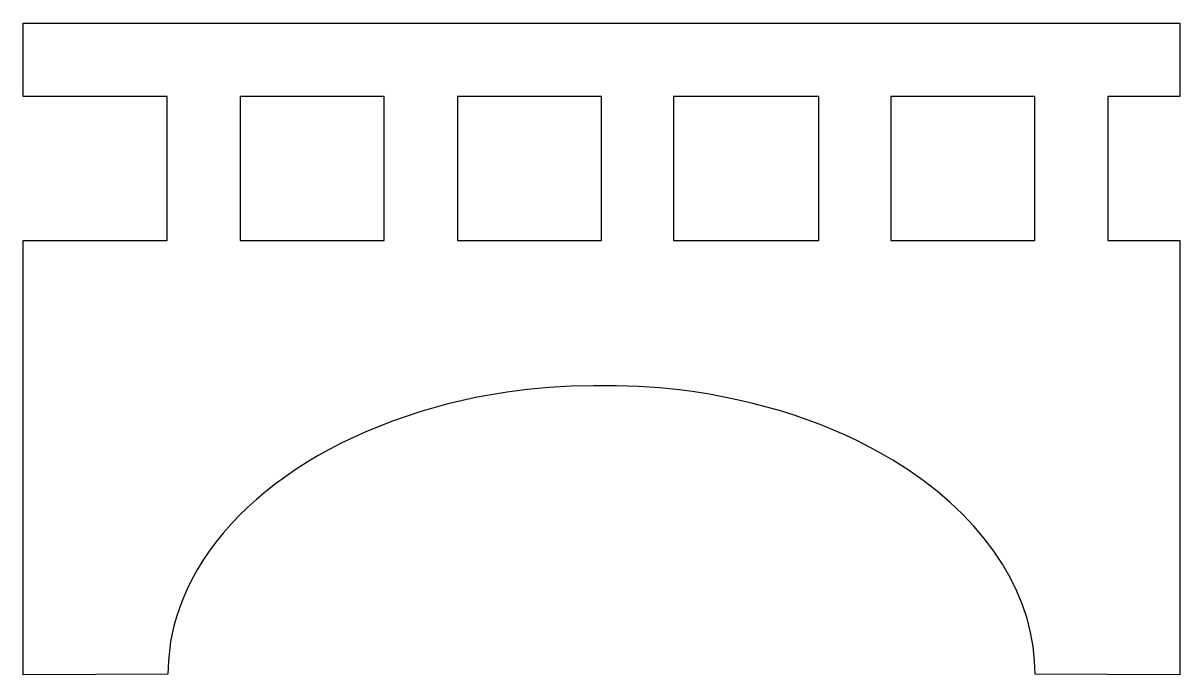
# Model space of a CAD drawing. Extents: x 78.2 to 114.9, y -87.3 to -48.6.
# Drawn here: x 97.447 to 100.904, y -69.19 to -67.243 of the extents above; entities that cross this region are included whole.
import ezdxf

# ---------------------------------------------------------------- set-up
doc = ezdxf.new("R2010")
doc.units = 0
doc.layers.add('BLACK', color=7, linetype='CONTINUOUS')

msp = doc.modelspace()

# ---------------------------------------------------------------- linework, layer by layer
at = {"layer": 'BLACK', "linetype": 'CONTINUOUS'}
for p, q in [((97.447258, -67.461875), (97.447258, -67.243153)), ((97.447258, -67.243153), (100.90448, -67.243153)), ((100.90448, -67.243153), (100.90448, -67.461875)), ((97.877647, -67.461875), (97.447258, -67.461875)), ((97.877647, -67.892264), (97.877647, -67.461875)), ((98.526758, -67.461875), (98.096369, -67.461875)), ((98.096369, -67.461875), (98.096369, -67.892264)), ((98.526758, -67.892264), (98.526758, -67.461875)), ((99.175869, -67.461875), (98.74548, -67.461875)), ((98.74548, -67.461875), (98.74548, -67.892264)), ((99.175869, -67.892264), (99.175869, -67.461875)), ((99.82498, -67.461875), (99.391063, -67.461875)), ((99.391063, -67.461875), (99.391063, -67.892264)), ((99.82498, -67.892264), (99.82498, -67.461875)), ((100.470563, -67.461875), (100.040175, -67.461875)), ((100.040175, -67.461875), (100.040175, -67.892264)), ((100.470563, -67.892264), (100.470563, -67.461875)), ((100.90448, -67.461875), (100.689286, -67.461875)), ((100.689286, -67.461875), (100.689286, -67.892264)), ((97.447258, -69.190486), (97.447258, -67.892264)), ((97.447258, -67.892264), (97.877647, -67.892264)), ((98.096369, -67.892264), (98.526758, -67.892264)), ((98.74548, -67.892264), (99.175869, -67.892264)), ((99.391063, -67.892264), (99.82498, -67.892264)), ((100.040175, -67.892264), (100.470563, -67.892264)), ((100.689286, -67.892264), (100.90448, -67.892264)), ((100.90448, -67.892264), (100.90448, -69.190486)), ((98.893647, -68.345583), (98.803979, -68.361187)), ((98.954006, -68.337931), (98.893647, -68.345583)), ((99.018277, -68.332183), (98.954006, -68.337931)), ((99.085077, -68.328363), (99.018277, -68.332183)), ((99.153027, -68.326489), (99.085077, -68.328363)), ((99.220745, -68.326584), (99.153027, -68.326489)), ((99.286851, -68.328667), (99.220745, -68.326584)), ((99.349963, -68.332759), (99.286851, -68.328667)), ((99.408702, -68.338881), (99.349963, -68.332759)), ((99.453999, -68.345102), (99.408702, -68.338881)), ((99.498601, -68.352255), (99.453999, -68.345102)), ((98.716913, -68.380897), (98.632702, -68.404547)), ((98.803979, -68.361187), (98.716913, -68.380897)), ((99.542503, -68.360337), (99.498601, -68.352255)), ((99.585698, -68.369346), (99.542503, -68.360337)), ((99.628176, -68.379279), (99.585698, -68.369346)), ((99.669933, -68.390133), (99.628176, -68.379279)), ((98.632702, -68.404547), (98.551601, -68.43197)), ((99.71096, -68.401906), (99.669933, -68.390133)), ((99.751249, -68.414596), (99.71096, -68.401906)), ((99.790795, -68.428198), (99.751249, -68.414596)), ((98.551601, -68.43197), (98.473863, -68.462997)), ((99.82959, -68.442712), (99.790795, -68.428198)), ((99.867625, -68.458135), (99.82959, -68.442712)), ((98.436335, -68.479811), (98.399742, -68.497463)), ((98.473863, -68.462997), (98.436335, -68.479811)), ((99.904895, -68.474463), (99.867625, -68.458135)), ((99.941392, -68.491695), (99.904895, -68.474463)), ((98.364117, -68.515932), (98.329492, -68.535198)), ((98.399742, -68.497463), (98.364117, -68.515932)), ((99.977108, -68.509827), (99.941392, -68.491695)), ((100.012037, -68.528857), (99.977108, -68.509827)), ((98.295897, -68.555239), (98.263365, -68.576036)), ((98.329492, -68.535198), (98.295897, -68.555239)), ((100.046172, -68.548783), (100.012037, -68.528857)), ((100.092757, -68.578323), (100.046172, -68.548783)), ((98.263365, -68.576036), (98.231928, -68.597566)), ((100.136955, -68.609336), (100.092757, -68.578323)), ((98.201617, -68.619809), (98.172464, -68.642743)), ((98.231928, -68.597566), (98.201617, -68.619809)), ((100.178705, -68.641734), (100.136955, -68.609336)), ((98.172464, -68.642743), (98.144501, -68.666349)), ((100.217941, -68.675425), (100.178705, -68.641734)), ((98.117758, -68.690605), (98.09227, -68.715491)), ((98.144501, -68.666349), (98.117758, -68.690605)), ((100.254603, -68.710322), (100.217941, -68.675425)), ((98.09227, -68.715491), (98.068065, -68.740984)), ((100.288625, -68.746334), (100.254603, -68.710322)), ((98.068065, -68.740984), (98.045178, -68.767065)), ((100.319946, -68.783373), (100.288625, -68.746334)), ((98.023638, -68.793712), (98.003479, -68.820904)), ((98.045178, -68.767065), (98.023638, -68.793712)), ((100.348502, -68.821348), (100.319946, -68.783373)), ((98.003479, -68.820904), (97.984731, -68.848621)), ((100.374231, -68.860171), (100.348502, -68.821348)), ((97.984731, -68.848621), (97.967427, -68.876842)), ((100.397069, -68.899753), (100.374231, -68.860171)), ((97.967427, -68.876842), (97.951597, -68.905545)), ((100.416952, -68.940002), (100.397069, -68.899753)), ((97.937275, -68.93471), (97.924491, -68.964316)), ((97.951597, -68.905545), (97.937275, -68.93471)), ((97.924491, -68.964316), (97.913277, -68.994342)), ((100.433819, -68.980831), (100.416952, -68.940002)), ((97.913277, -68.994342), (97.906676, -69.014263)), ((100.447606, -69.02215), (100.433819, -68.980831)), ((97.900881, -69.033853), (97.895871, -69.053178)), ((97.906676, -69.014263), (97.900881, -69.033853)), ((100.458251, -69.06387), (100.447606, -69.02215)), ((97.891626, -69.072306), (97.888125, -69.0913)), ((97.895871, -69.053178), (97.891626, -69.072306)), ((100.465689, -69.105901), (100.458251, -69.06387)), ((97.888125, -69.0913), (97.885347, -69.110229)), ((100.468186, -69.127005), (100.465689, -69.105901)), ((97.883273, -69.129158), (97.88188, -69.148153)), ((97.885347, -69.110229), (97.883273, -69.129158)), ((100.469858, -69.148153), (100.468186, -69.127005)), ((97.88188, -69.148153), (97.879411, -69.188722)), ((100.472327, -69.188722), (100.469858, -69.148153)), ((97.663511, -69.189781), (97.447258, -69.190486)), ((97.879411, -69.188722), (97.663511, -69.189781)), ((100.68858, -69.189781), (100.472327, -69.188722)), ((100.90448, -69.190486), (100.68858, -69.189781))]:
    msp.add_line(p, q, dxfattribs=at)

doc.saveas('drawing.dxf')
